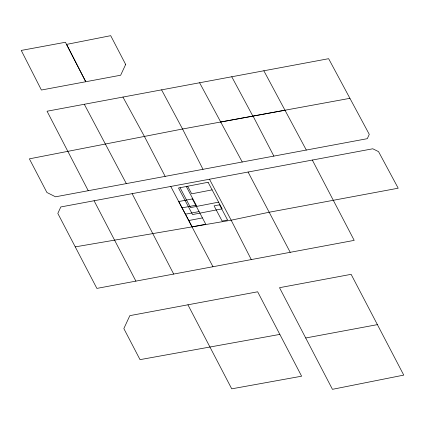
<?xml version="1.0" encoding="UTF-8"?>
<svg xmlns="http://www.w3.org/2000/svg" width="425" height="425" viewBox="0 0 425 425"><rect width="100%" height="100%" fill="white"/><g stroke="black" fill="none" stroke-linecap="round" stroke-linejoin="round"><path stroke-width="0.64" d="M212.112 189.874L191.686 193.837L187.664 186.24M182.107 207.873L195.723 205.232M218.615 202.151L190.528 207.597L180.072 187.712M185.459 214.205L199.075 211.565M188.812 220.538L202.428 217.898M88.235 190.713L47.053 111.223L328.631 58.693L369.272 134.353L367.306 138.678L55.521 196.807L46.915 192.493L29.383 158.844L182.553 128.998L349.918 98.324M312.327 160.066L354.2 240.369L96.884 288.4L57.821 213.419L60.802 206.954L372.794 148.782L378.537 151.624L398.198 188.206L269.078 212.256L231.163 220.187L75.252 246.877M305.703 337.987L377.4 324.636L403.75 375.11L332.446 389.321L279.517 287.693L351.124 274.332L377.4 324.636M284.978 110.234L253.05 116.078L273.859 156.113M199.601 82.758L220.713 122.007L252.875 116.126L231.752 76.75M279.841 334.401L140.027 359.646L123.845 328.578L129.838 315.647L257.651 291.789L301.617 376.199L231.726 388.832L187.935 304.805M122.942 97.075L144.319 136.25L165.166 176.386M220.713 122.007L242.239 162.005M263.851 70.778L306.308 150.052M161.601 89.872L182.553 128.998L202.991 169.32M209.482 179.233L231.163 220.187L251.271 259.574M186.304 186.501L196.823 206.375M126.331 183.616L84.32 104.29M290.222 252.317L248.078 172.04M170.77 186.458L212.968 266.714M94.079 200.749L135.894 281.122M173.692 274.077L132.143 193.673M125.667 64.467L120.657 75.22L41.4 90.026L21.25 50.426L65.439 42.261L85.754 81.738L66.55 44.402L110.697 35.679L125.667 64.467M208.091 182.277L178.505 188.015L192.562 214.561L222.148 208.824L208.091 182.277M192.371 198.905L178.755 201.546L192.164 226.87L205.78 224.225L192.371 198.905M219.523 204.808L214.078 205.865L222.121 221.058L227.566 220.001L219.523 204.808"/></g></svg>
